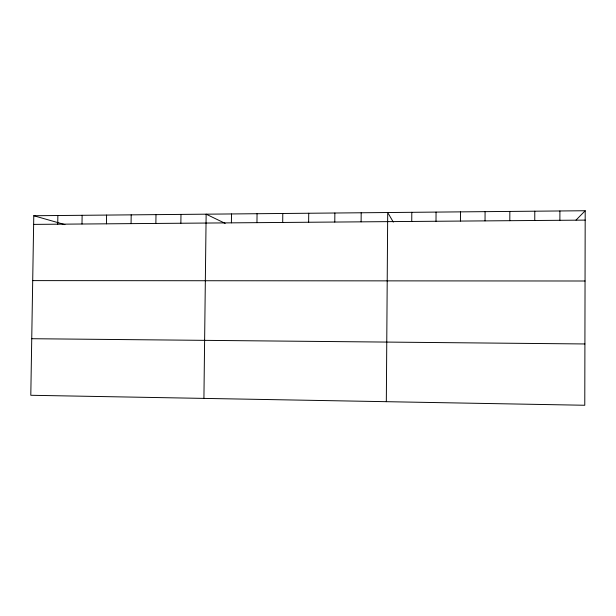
<?xml version="1.0" encoding="UTF-8"?>
<svg xmlns="http://www.w3.org/2000/svg" width="616" height="616" viewBox="0 0 616 616"><rect width="100%" height="100%" fill="white"/><g stroke="black" fill="none" stroke-linecap="round" stroke-linejoin="round"><path stroke-width="0.92" d="M559.882 220.297L559.905 210.972M585.2 210.741L584.777 405.259L30.8 395.28L33.78 215.739L585.2 210.741L576.045 220.074M509.809 220.69L509.848 211.427M534.757 220.497L534.788 211.203M436.005 221.26L436.059 212.096M460.437 221.075L460.483 211.873M485.038 220.882L485.077 211.65M361.115 221.845L361.184 212.774M386.324 401.678L387.71 212.535L393.316 222.099M411.742 221.452L411.804 212.312M308.639 222.245L308.724 213.251M334.781 222.045L334.858 213.013M256.957 222.653L257.057 213.714M282.705 222.453L282.79 213.483M180.865 223.238L180.981 214.406M203.919 398.398L206.144 214.175L225.186 223.392M231.4 222.846L231.508 213.952M106.445 223.816L106.576 215.084M131.069 223.623L131.193 214.861M155.871 223.431L155.994 214.63M57.727 224.193L57.866 215.523M81.997 224.008L82.128 215.3M33.641 224.386L585.177 220.105M32.702 280.611L585.046 281.004M31.739 338.715L584.907 343.959M33.78 215.739L64.95 224.624"/></g></svg>
